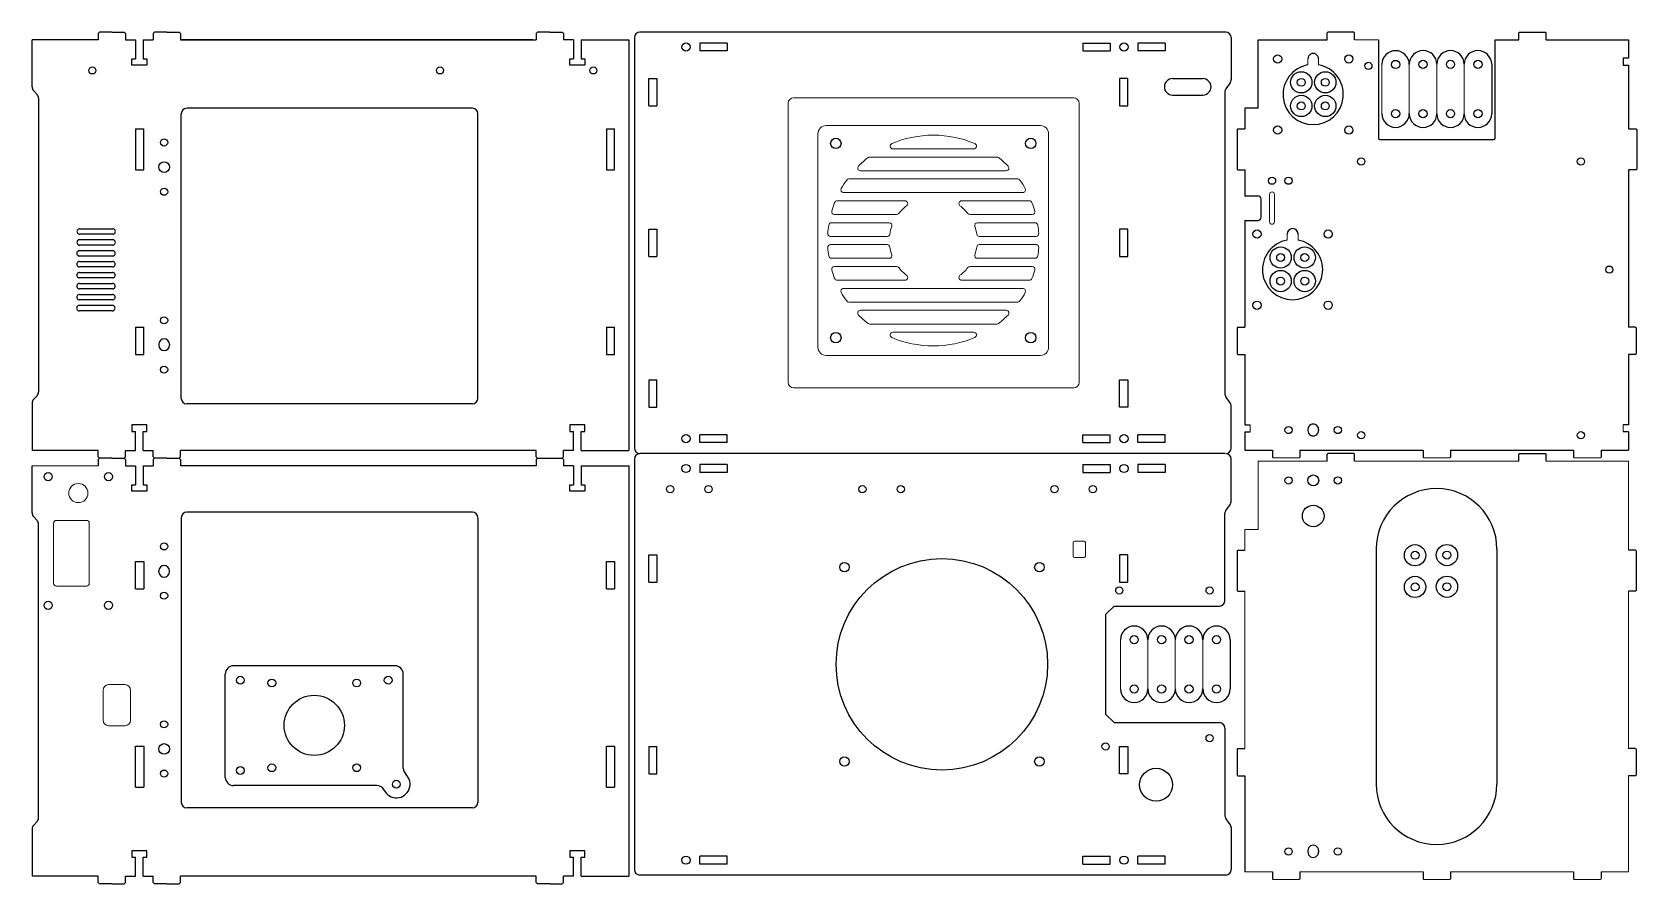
# Model space of a CAD drawing. Extents: x 277 to 864, y -610 to -299.
import ezdxf

# ---------------------------------------------------------------- set-up
doc = ezdxf.new("R2010")
doc.units = 0
doc.header["$MEASUREMENT"] = 0
doc.layers.get('0').update_dxf_attribs({"linetype": 'CONTINUOUS'})
doc.layers.add('DL', color=7, linetype='CONTINUOUS')
doc.layers.add('Layer 1', color=7, linetype='CONTINUOUS')

msp = doc.modelspace()

# ---------------------------------------------------------------- linework, layer by layer
for p, q in [((301.62, -299.05), (302.12, -298.55)), ((306.62, -298.55), (302.12, -298.55)), ((306.62, -298.55), (311.12, -298.55)), ((311.62, -299.05), (311.12, -298.55)), ((321.7, -299.05), (322.2, -298.55)), ((326.7, -298.55), (322.2, -298.55)), ((326.7, -298.55), (331.2, -298.55)), ((331.7, -299.05), (331.2, -298.55)), ((461.62, -299.05), (462.12, -298.55)), ((466.62, -298.55), (462.12, -298.55)), ((466.62, -298.55), (471.12, -298.55)), ((471.62, -299.05), (471.12, -298.55)), ((301.62, -301.35), (277.5, -301.35)), ((301.62, -299.05), (301.62, -301.35)), ((311.62, -299.05), (311.62, -301.35)), ((315.23, -301.35), (315.23, -308.3)), ((318.09, -301.35), (318.09, -308.3)), ((321.7, -299.05), (321.7, -301.35)), ((331.7, -299.05), (331.7, -301.35)), ((331.7, -301.35), (461.62, -301.35)), ((460.39, -301.35), (331.7, -301.35)), ((461.62, -299.05), (461.62, -301.35)), ((471.62, -299.05), (471.62, -301.35)), ((475.23, -301.35), (475.23, -308.3)), ((478.09, -301.35), (495.5, -301.35)), ((478.09, -301.35), (478.09, -308.3)), ((313.95, -308.31), (315.23, -308.3)), ((313.95, -310.65), (313.95, -308.31)), ((319.37, -310.65), (313.95, -310.65)), ((318.09, -308.3), (319.37, -308.3)), ((319.37, -308.3), (319.37, -310.65)), ((473.95, -308.31), (475.23, -308.3)), ((473.95, -310.65), (473.95, -308.31)), ((479.37, -310.65), (473.95, -310.65)), ((478.09, -308.3), (479.37, -308.3)), ((479.37, -308.3), (479.37, -310.65)), ((278.02, -319.9), (279.3, -321.3)), ((332, -432.35), (332, -328.35)), ((278.02, -432.77), (279.3, -431.37)), ((438.33, -434.35), (334, -434.35)), ((319.37, -442.05), (313.95, -442.05)), ((313.95, -442.05), (313.95, -444.4)), ((313.95, -444.4), (315.23, -444.4)), ((315.23, -451.35), (315.23, -444.4)), ((318.09, -451.35), (318.09, -444.4)), ((318.09, -444.4), (319.37, -444.4)), ((319.37, -444.4), (319.37, -442.05)), ((479.37, -442.05), (473.95, -442.05)), ((473.95, -442.05), (473.95, -444.4)), ((473.95, -444.4), (475.23, -444.4)), ((475.23, -451.35), (475.23, -444.4)), ((478.09, -451.35), (478.09, -444.4)), ((478.09, -444.4), (479.37, -444.4)), ((479.37, -444.4), (479.37, -442.05)), ((301.62, -453.65), (301.62, -451.35)), ((311.62, -453.65), (311.62, -451.35)), ((321.7, -453.65), (321.7, -451.35)), ((331.7, -453.65), (331.7, -451.35)), ((461.62, -451.35), (331.7, -451.35)), ((461.62, -453.65), (461.62, -451.35)), ((471.62, -453.65), (471.62, -451.35)), ((301.62, -453.65), (302.12, -454.15)), ((301.62, -454.65), (302.12, -454.15)), ((301.62, -454.65), (301.62, -456.95)), ((306.62, -454.15), (302.12, -454.15)), ((306.62, -454.15), (311.12, -454.15)), ((311.62, -453.65), (311.12, -454.15)), ((311.62, -454.65), (311.12, -454.15)), ((311.62, -454.65), (311.62, -456.95)), ((315.23, -456.95), (315.23, -463.9)), ((318.09, -456.95), (318.09, -463.9)), ((321.7, -453.65), (322.2, -454.15)), ((321.7, -454.65), (322.2, -454.15)), ((321.7, -454.65), (321.7, -456.95)), ((326.7, -454.15), (322.2, -454.15)), ((326.7, -454.15), (331.2, -454.15)), ((331.7, -453.65), (331.2, -454.15)), ((331.7, -454.65), (331.2, -454.15)), ((331.7, -454.65), (331.7, -456.95)), ((461.62, -456.95), (331.7, -456.95)), ((461.62, -453.65), (462.12, -454.15)), ((461.62, -454.65), (462.12, -454.15)), ((461.62, -454.65), (461.62, -456.95)), ((471.62, -453.65), (471.12, -454.15)), ((471.62, -454.65), (471.12, -454.15)), ((471.62, -454.65), (471.62, -456.95)), ((475.23, -456.95), (475.23, -463.9)), ((478.09, -456.95), (478.09, -463.9)), ((313.95, -463.91), (315.23, -463.9)), ((313.95, -466.25), (313.95, -463.91)), ((319.37, -466.25), (313.95, -466.25)), ((318.09, -463.9), (319.37, -463.9)), ((319.37, -463.9), (319.37, -466.25)), ((473.95, -463.91), (475.23, -463.9)), ((473.95, -466.25), (473.95, -463.91)), ((479.37, -466.25), (473.95, -466.25)), ((478.09, -463.9), (479.37, -463.9)), ((479.37, -463.9), (479.37, -466.25)), ((438.33, -473.95), (334, -473.95)), ((278.02, -475.54), (279.3, -476.94)), ((332, -475.95), (332, -579.95)), ((278.02, -588.4), (279.3, -587)), ((319.37, -597.65), (313.95, -597.65)), ((313.95, -597.65), (313.95, -600)), ((319.37, -600), (319.37, -597.65)), ((479.37, -597.65), (473.95, -597.65)), ((473.95, -597.65), (473.95, -600)), ((479.37, -600), (479.37, -597.65)), ((313.95, -600), (315.23, -600)), ((315.23, -606.95), (315.23, -600)), ((318.09, -606.95), (318.09, -600)), ((318.09, -600), (319.37, -600)), ((473.95, -600), (475.23, -600)), ((475.23, -606.95), (475.23, -600)), ((478.09, -606.95), (478.09, -600)), ((478.09, -600), (479.37, -600)), ((301.62, -606.95), (277.5, -606.95)), ((301.62, -609.25), (301.62, -606.95)), ((301.62, -609.25), (302.12, -609.75)), ((311.62, -609.25), (311.12, -609.75)), ((311.62, -609.25), (311.62, -606.95)), ((321.7, -609.25), (321.7, -606.95)), ((321.7, -609.25), (322.2, -609.75)), ((331.7, -609.25), (331.2, -609.75)), ((461.62, -606.95), (331.7, -606.95)), ((331.7, -609.25), (331.7, -606.95)), ((461.62, -609.25), (461.62, -606.95)), ((461.62, -609.25), (462.12, -609.75)), ((471.62, -609.25), (471.12, -609.75)), ((471.62, -609.25), (471.62, -606.95)), ((478.09, -606.95), (495.5, -606.95)), ((306.62, -609.75), (302.12, -609.75)), ((306.62, -609.75), (311.12, -609.75)), ((326.7, -609.75), (322.2, -609.75)), ((326.7, -609.75), (331.2, -609.75)), ((466.62, -609.75), (462.12, -609.75)), ((466.62, -609.75), (471.12, -609.75)), ((466.62, -609.75), (471.12, -609.75))]:
    msp.add_line(p, q)
for centre, radius in [((325.73, -338.85), 1.3), ((325.73, -347.85), 1.95), ((325.73, -356.85), 1.3), ((325.73, -403.85), 1.3), ((325.73, -421.85), 1.3), ((325.73, -486.45), 1.3), ((325.73, -504.45), 1.3), ((325.73, -551.45), 1.3), ((325.73, -560.45), 1.95), ((325.73, -569.45), 1.3)]:
    msp.add_circle(centre, radius)
for centre, radius, start, end in [((325.73, -412.55), 1.95, 0, 180), ((325.73, -412.95), 1.95, 180, 0), ((334, -432.35), 2, 180, 270), ((334, -475.95), 2, 90, 180), ((325.73, -495.35), 1.95, 0, 180), ((325.73, -495.75), 1.95, 180, 0)]:
    msp.add_arc(centre, radius, start, end)
at = {"layer": 'DL'}
for p, q in [((713.5, -298.52), (499.5, -298.52)), ((750.59, -301.32), (750.59, -298.77)), ((760.59, -301.32), (760.59, -298.77)), ((820.59, -301.32), (820.59, -298.77)), ((830.59, -301.32), (830.59, -298.77)), ((277.5, -318.55), (277.5, -301.35)), ((497.5, -300.52), (497.5, -300.52)), ((531.38, -302.52), (521.35, -302.52)), ((661.29, -302.52), (671.32, -302.52)), ((691.38, -302.52), (681.35, -302.52)), ((725.39, -326.32), (725.39, -301.32)), ((725.39, -301.32), (750.59, -301.32)), ((531.38, -305.42), (521.35, -305.42)), ((661.29, -305.42), (671.32, -305.42)), ((691.38, -305.42), (681.35, -305.42)), ((810.65, -310.3), (810.65, -328.34)), ((713.19, -320.41), (713.19, -430.63)), ((715.13, -317.04), (713.56, -319.25)), ((279.82, -322.65), (279.82, -430.02)), ((438.33, -326.35), (334, -326.35)), ((725.39, -326.32), (720.49, -326.32)), ((720.49, -326.32), (720.49, -333.82)), ((440.33, -432.35), (440.33, -328.35)), ((717.69, -334.07), (717.94, -333.82)), ((717.69, -334.07), (717.69, -348.57)), ((717.94, -333.82), (720.49, -333.82)), ((717.69, -348.57), (717.94, -348.82)), ((717.94, -348.82), (720.49, -348.82)), ((720.49, -348.82), (720.49, -358.32)), ((860.69, -348.82), (860.69, -406.32)), ((720.38, -358.32), (725.2, -358.32)), ((726.4, -366.12), (726.4, -359.52)), ((720.38, -367.32), (725.2, -367.32)), ((720.49, -367.32), (720.49, -406.32)), ((717.69, -406.57), (717.94, -406.32)), ((717.69, -406.57), (717.69, -416.07)), ((717.94, -406.32), (720.49, -406.32)), ((863.24, -406.32), (860.69, -406.32)), ((863.49, -406.57), (863.24, -406.32)), ((863.49, -406.57), (863.49, -416.07)), ((717.69, -416.07), (717.94, -416.32)), ((863.49, -416.07), (863.24, -416.32)), ((717.94, -416.32), (720.49, -416.32)), ((720.49, -416.32), (720.49, -442.02)), ((863.24, -416.32), (860.69, -416.32)), ((860.69, -416.32), (860.69, -442.02)), ((715.13, -434), (713.56, -431.79)), ((277.5, -434.12), (277.5, -451.35)), ((720.49, -442.02), (722.45, -442.02)), ((720.49, -444.57), (722.45, -444.57)), ((720.49, -444.57), (720.49, -451.32)), ((860.69, -442.02), (858.74, -442.02)), ((860.69, -444.57), (858.74, -444.57)), ((860.69, -444.57), (860.69, -451.32)), ((301.62, -451.35), (277.5, -451.35)), ((478.09, -451.35), (495.5, -451.35)), ((531.38, -445.62), (521.35, -445.62)), ((531.38, -448.52), (521.35, -448.52)), ((661.29, -445.62), (671.32, -445.62)), ((661.29, -448.52), (671.32, -448.52)), ((691.38, -445.62), (681.35, -445.62)), ((691.38, -448.52), (681.35, -448.52)), ((720.49, -451.32), (730.59, -451.32)), ((730.59, -451.32), (730.59, -453.87)), ((740.59, -451.32), (785.59, -451.32)), ((740.59, -451.32), (740.59, -453.87)), ((785.59, -451.32), (785.59, -453.87)), ((795.59, -451.32), (840.59, -451.32)), ((795.59, -451.32), (795.59, -453.87)), ((840.59, -451.32), (840.59, -453.87)), ((850.59, -451.32), (860.69, -451.32)), ((850.59, -451.32), (850.59, -453.87)), ((277.5, -474.19), (277.5, -456.95)), ((478.09, -456.95), (495.5, -456.95)), ((713.15, -452.52), (499.5, -452.52)), ((531.38, -456.52), (521.35, -456.52)), ((661.29, -456.52), (671.32, -456.52)), ((691.38, -456.52), (681.35, -456.52)), ((750.59, -455.32), (750.59, -452.77)), ((760.59, -455.32), (760.59, -452.77)), ((820.59, -455.32), (820.59, -452.77)), ((830.59, -455.32), (830.59, -452.77)), ((531.38, -459.42), (521.35, -459.42)), ((661.29, -459.42), (671.32, -459.42)), ((691.38, -459.42), (681.35, -459.42)), ((715.13, -471.04), (713.56, -473.24)), ((279.82, -585.65), (279.82, -478.29)), ((440.33, -475.95), (440.33, -579.95)), ((717.69, -488.07), (717.94, -487.82)), ((717.69, -488.07), (717.69, -502.57)), ((717.94, -487.82), (720.49, -487.82)), ((863.24, -487.82), (860.69, -487.82)), ((863.49, -488.07), (863.24, -487.82)), ((863.49, -488.07), (863.49, -502.57)), ((717.69, -502.57), (717.94, -502.82)), ((717.94, -502.82), (720.49, -502.82)), ((863.24, -502.82), (860.69, -502.82)), ((863.49, -502.57), (863.24, -502.82)), ((669.77, -511.22), (672.77, -508.22)), ((672.77, -508.22), (711.2, -508.22)), ((669.77, -547.82), (669.77, -511.22)), ((348.07, -570.82), (348.07, -533.07)), ((410.07, -530.07), (351.07, -530.07)), ((413.07, -567.51), (413.07, -533.07)), ((669.77, -547.82), (672.77, -550.82)), ((672.77, -550.82), (711.2, -550.82)), ((717.69, -560.57), (717.94, -560.32)), ((717.69, -560.57), (717.69, -570.07)), ((717.94, -560.32), (720.49, -560.32)), ((863.24, -560.32), (860.69, -560.32)), ((863.49, -560.57), (863.24, -560.32)), ((863.49, -560.57), (863.49, -570.07)), ((403.37, -573.82), (351.07, -573.82)), ((717.69, -570.07), (717.94, -570.32)), ((717.94, -570.32), (720.49, -570.32)), ((720.49, -570.32), (720.49, -605.32)), ((863.24, -570.32), (860.69, -570.32)), ((863.49, -570.07), (863.24, -570.32)), ((438.33, -581.95), (334, -581.95)), ((715.13, -588), (713.56, -585.8)), ((277.5, -589.75), (277.5, -606.95)), ((531.38, -599.62), (521.35, -599.62)), ((531.38, -602.52), (521.35, -602.52)), ((661.29, -599.62), (671.32, -599.62)), ((661.29, -602.52), (671.32, -602.52)), ((691.38, -599.62), (681.35, -599.62)), ((691.38, -602.52), (681.35, -602.52)), ((713.5, -606.52), (499.5, -606.52)), ((730.59, -605.32), (730.59, -607.87)), ((740.59, -605.32), (740.59, -607.87)), ((785.59, -605.32), (785.59, -607.87)), ((795.59, -605.32), (795.59, -607.87)), ((840.59, -605.32), (840.59, -607.87)), ((850.59, -605.32), (850.59, -607.87))]:
    msp.add_line(p, q, dxfattribs=at)
at = {"layer": 'DL', "linetype": 'ByBlock'}
for p, q in [((311.62, -301.35), (315.23, -301.35)), ((318.09, -301.35), (321.7, -301.35)), ((475.23, -301.35), (471.62, -301.35)), ((495.5, -301.35), (495.5, -451.35)), ((497.5, -300.52), (497.5, -450.52)), ((521.35, -302.52), (521.35, -305.42)), ((531.38, -302.52), (531.38, -305.42)), ((661.29, -302.52), (661.29, -305.42)), ((671.32, -302.52), (671.32, -305.42)), ((681.35, -302.52), (681.35, -305.42)), ((691.38, -302.52), (691.38, -305.42)), ((715.5, -300.52), (715.5, -315.88)), ((769.28, -301.32), (769.28, -337.32)), ((811.91, -337.32), (811.91, -301.32)), ((830.59, -301.32), (860.69, -301.32)), ((860.69, -301.32), (860.69, -308.07)), ((502.73, -320.52), (502.73, -315.52)), ((502.73, -315.52), (505.73, -315.52)), ((505.73, -315.52), (505.73, -325.52)), ((677.73, -315.52), (674.73, -315.52)), ((674.73, -315.52), (674.73, -325.52)), ((677.73, -320.52), (677.73, -315.52)), ((694.08, -315.52), (705.13, -315.52)), ((502.73, -325.52), (502.73, -320.52)), ((677.73, -325.52), (677.73, -320.52)), ((694.08, -321.52), (705.13, -321.52)), ((502.73, -325.52), (505.73, -325.52)), ((674.73, -325.52), (677.73, -325.52)), ((315.26, -333.85), (315.26, -348.85)), ((315.26, -333.85), (318.26, -333.85)), ((318.26, -348.85), (318.26, -333.85)), ((487.26, -333.85), (487.26, -348.85)), ((487.26, -333.85), (490.26, -333.85)), ((490.26, -348.85), (490.26, -333.85)), ((769.78, -337.82), (811.41, -337.82)), ((315.26, -348.85), (318.26, -348.85)), ((487.26, -348.85), (490.26, -348.85)), ((294.87, -374.35), (306.91, -374.35)), ((294.89, -370.35), (306.93, -370.35)), ((306.93, -372.35), (294.89, -372.35)), ((502.73, -375.52), (502.73, -370.52)), ((502.73, -370.52), (505.73, -370.52)), ((505.73, -370.52), (505.73, -380.52)), ((677.73, -370.52), (674.73, -370.52)), ((674.73, -370.52), (674.73, -380.52)), ((677.73, -375.52), (677.73, -370.52)), ((294.85, -378.35), (306.89, -378.35)), ((306.89, -380.35), (294.85, -380.35)), ((306.91, -376.35), (294.87, -376.35)), ((502.73, -380.52), (502.73, -375.52)), ((502.73, -380.52), (505.73, -380.52)), ((674.73, -380.52), (677.73, -380.52)), ((677.73, -380.52), (677.73, -375.52)), ((294.82, -386.35), (306.85, -386.35)), ((294.84, -382.35), (306.87, -382.35)), ((306.87, -384.35), (294.84, -384.35)), ((294.8, -390.35), (306.83, -390.35)), ((306.83, -392.35), (294.8, -392.35)), ((306.85, -388.35), (294.82, -388.35)), ((294.76, -398.35), (306.8, -398.35)), ((294.78, -394.35), (306.82, -394.35)), ((306.82, -396.35), (294.78, -396.35)), ((306.8, -400.35), (294.76, -400.35)), ((315.26, -406.35), (315.26, -416.35)), ((315.26, -406.35), (318.26, -406.35)), ((318.26, -416.35), (318.26, -406.35)), ((487.26, -406.35), (487.26, -416.35)), ((487.26, -406.35), (490.26, -406.35)), ((490.26, -416.35), (490.26, -406.35)), ((323.78, -412.55), (323.78, -412.95)), ((327.68, -412.55), (327.68, -412.95)), ((315.26, -416.35), (318.26, -416.35)), ((487.26, -416.35), (490.26, -416.35)), ((502.73, -425.52), (502.73, -430.52)), ((502.73, -425.52), (505.73, -425.52)), ((505.73, -435.52), (505.73, -425.52)), ((674.73, -435.52), (674.73, -425.52)), ((674.73, -425.52), (677.73, -425.52)), ((677.73, -425.52), (677.73, -430.52)), ((502.73, -430.52), (502.73, -435.52)), ((677.73, -430.52), (677.73, -435.52)), ((502.73, -435.52), (505.73, -435.52)), ((677.73, -435.52), (674.73, -435.52)), ((715.5, -450.52), (715.5, -435.16)), ((743.51, -443.67), (743.51, -444.12)), ((747.41, -443.67), (747.41, -444.12)), ((311.62, -451.35), (315.23, -451.35)), ((318.09, -451.35), (321.7, -451.35)), ((475.23, -451.35), (471.62, -451.35)), ((521.35, -448.52), (521.35, -445.62)), ((531.38, -448.52), (531.38, -445.62)), ((661.29, -448.52), (661.29, -445.62)), ((671.32, -448.52), (671.32, -445.62)), ((681.35, -448.52), (681.35, -445.62)), ((691.38, -448.52), (691.38, -445.62)), ((311.62, -456.95), (315.23, -456.95)), ((318.09, -456.95), (321.7, -456.95)), ((462.12, -454.15), (471.12, -454.15)), ((475.23, -456.95), (471.62, -456.95)), ((495.5, -456.95), (495.5, -606.95)), ((497.5, -454.52), (497.5, -604.52)), ((521.35, -456.52), (521.35, -459.42)), ((531.38, -456.52), (531.38, -459.42)), ((661.29, -456.52), (661.29, -459.42)), ((671.32, -456.52), (671.32, -459.42)), ((681.35, -456.52), (681.35, -459.42)), ((691.38, -456.52), (691.38, -459.42)), ((715.5, -469.88), (715.5, -454.52)), ((713.2, -506.22), (713.2, -474.4)), ((315.26, -501.95), (315.26, -491.95)), ((315.26, -491.95), (318.26, -491.95)), ((318.26, -491.95), (318.26, -501.95)), ((487.26, -501.95), (487.26, -491.95)), ((487.26, -491.95), (490.26, -491.95)), ((490.26, -491.95), (490.26, -501.95)), ((502.73, -494.52), (502.73, -489.52)), ((502.73, -489.52), (505.73, -489.52)), ((505.73, -489.52), (505.73, -499.52)), ((677.73, -489.52), (674.73, -489.52)), ((674.73, -489.52), (674.73, -499.52)), ((677.73, -494.52), (677.73, -489.52)), ((768.45, -487.39), (768.45, -573.25)), ((812.58, -487.39), (812.58, -573.25)), ((323.78, -495.75), (323.78, -495.35)), ((327.68, -495.75), (327.68, -495.35)), ((502.73, -499.52), (502.73, -494.52)), ((677.73, -499.52), (677.73, -494.52)), ((315.26, -501.95), (318.26, -501.95)), ((487.26, -501.95), (490.26, -501.95)), ((502.73, -499.52), (505.73, -499.52)), ((674.73, -499.52), (677.73, -499.52)), ((715.15, -520.52), (715.15, -538.52)), ((713.2, -552.82), (713.2, -584.64)), ((315.26, -574.45), (315.26, -559.45)), ((315.26, -559.45), (318.26, -559.45)), ((318.26, -559.45), (318.26, -574.45)), ((487.26, -574.45), (487.26, -559.45)), ((487.26, -559.45), (490.26, -559.45)), ((490.26, -559.45), (490.26, -574.45)), ((502.73, -559.52), (502.73, -564.52)), ((502.73, -559.52), (505.73, -559.52)), ((505.73, -569.52), (505.73, -559.52)), ((674.73, -559.52), (677.73, -559.52)), ((674.73, -569.52), (674.73, -559.52)), ((677.73, -559.52), (677.73, -564.52)), ((502.73, -564.52), (502.73, -569.52)), ((677.73, -564.52), (677.73, -569.52)), ((315.26, -574.45), (318.26, -574.45)), ((487.26, -574.45), (490.26, -574.45)), ((502.73, -569.52), (505.73, -569.52)), ((677.73, -569.52), (674.73, -569.52)), ((715.5, -589.16), (715.5, -604.52)), ((743.51, -597.57), (743.51, -598.12)), ((747.41, -597.57), (747.41, -598.12)), ((521.35, -602.52), (521.35, -599.62)), ((531.38, -602.52), (531.38, -599.62)), ((661.29, -602.52), (661.29, -599.62)), ((671.32, -602.52), (671.32, -599.62)), ((681.35, -602.52), (681.35, -599.62)), ((691.38, -602.52), (691.38, -599.62)), ((311.62, -606.95), (315.23, -606.95)), ((318.09, -606.95), (321.7, -606.95)), ((475.23, -606.95), (471.62, -606.95))]:
    msp.add_line(p, q, dxfattribs=at)
for centre, radius in [((516.33, -303.97), 1.5), ((676.33, -303.97), 1.5), ((765.62, -310.87), 1.3), ((516.33, -447.07), 1.5), ((676.33, -447.07), 1.5), ((516.33, -457.97), 1.5), ((676.33, -457.97), 1.5), ((283.36, -460.95), 1.5), ((305.42, -460.95), 1.5), ((745.46, -475.32), 3.95), ((283.36, -507.95), 1.5), ((305.42, -507.95), 1.5), ((680.05, -520.52), 1.5), ((690.08, -520.52), 1.5), ((700.11, -520.52), 1.5), ((710.14, -520.52), 1.5), ((680.05, -538.52), 1.5), ((690.08, -538.52), 1.5), ((700.11, -538.52), 1.5), ((710.14, -538.52), 1.5), ((516.33, -601.07), 1.5), ((676.33, -601.07), 1.5)]:
    msp.add_circle(centre, radius, dxfattribs=at)
at = {"layer": 'DL'}
for centre, radius in [((732.46, -308.32), 1.5), ((758.46, -308.32), 1.5), ((775.55, -310.34), 1.5), ((785.58, -310.32), 1.5), ((795.61, -310.32), 1.5), ((805.64, -310.32), 1.5), ((299.5, -312.52), 1.3), ((426.5, -312.52), 1.3), ((482.5, -312.52), 1.3), ((741.09, -316.88), 3.89), ((741.09, -316.88), 1.45), ((749.88, -316.88), 3.89), ((749.88, -316.88), 1.45), ((741.09, -325.5), 3.89), ((749.88, -325.5), 3.89), ((741.09, -325.5), 1.45), ((749.88, -325.5), 1.45), ((775.55, -328.32), 1.5), ((785.58, -328.32), 1.5), ((795.61, -328.32), 1.5), ((805.64, -328.32), 1.5), ((732.46, -334.32), 1.5), ((758.46, -334.32), 1.5), ((571.08, -339.18), 1.91), ((642.29, -339.18), 1.91), ((763.01, -345.82), 1.32), ((843.25, -345.82), 1.32), ((730.41, -352.82), 1.32), ((736.43, -352.82), 1.32), ((724.93, -372.32), 1.5), ((750.93, -372.32), 1.5), ((733.57, -380.88), 3.89), ((733.57, -380.88), 1.45), ((742.36, -380.88), 3.89), ((742.36, -380.88), 1.45), ((733.57, -389.5), 3.89), ((742.36, -389.5), 3.89), ((853.63, -385.32), 1.32), ((733.57, -389.5), 1.45), ((742.36, -389.5), 1.45), ((724.93, -398.32), 1.5), ((750.93, -398.32), 1.5), ((571.08, -410.18), 1.91), ((642.29, -410.18), 1.91), ((736.46, -443.92), 1.32), ((754.46, -443.92), 1.32), ((763.01, -445.82), 1.32), ((843.25, -445.82), 1.32), ((736.46, -462.32), 1.32), ((745.46, -462.32), 2), ((754.46, -462.32), 1.32), ((510.58, -465.52), 1.32), ((524.58, -465.52), 1.32), ((580.79, -465.56), 1.32), ((594.79, -465.52), 1.32), ((650.96, -465.52), 1.32), ((664.96, -465.52), 1.32), ((782.66, -489.66), 3.89), ((794.32, -489.62), 3.89), ((609.83, -529.52), 38.62), ((574.23, -494.02), 1.73), ((645.44, -494.02), 1.73), ((782.66, -489.66), 1.45), ((794.32, -489.62), 1.45), ((782.66, -501.23), 3.89), ((794.32, -501.19), 3.89), ((674.63, -502.52), 1.32), ((707.63, -502.52), 1.32), ((782.66, -501.23), 1.45), ((794.32, -501.19), 1.45), ((353.57, -535.32), 1.42), ((365.07, -536.32), 1.42), ((396.07, -536.32), 1.42), ((407.57, -535.32), 1.42), ((380.57, -551.82), 11), ((707.63, -556.52), 1.32), ((669.63, -559.52), 1.32), ((353.57, -568.32), 1.42), ((365.07, -567.32), 1.42), ((396.07, -567.32), 1.42), ((574.23, -565.02), 1.73), ((645.44, -565.02), 1.73), ((688.07, -573.52), 6.02), ((410.57, -573.32), 1.42), ((736.46, -597.92), 1.32), ((754.46, -597.92), 1.32)]:
    msp.add_circle(centre, radius, dxfattribs=at)
for centre, radius, start, end in [((499.5, -300.52), 2, 90, 180), ((713.5, -300.52), 2, 0, 90), ((775.55, -310.34), 5.02, 0.24478, 179.75522), ((785.58, -310.32), 5.02, 0.24478, 179.75522), ((795.61, -310.32), 5.02, 0.24478, 179.75522), ((805.64, -310.32), 5.02, 0.24478, 179.75522), ((713.5, -315.88), 2, 324.65536, 0), ((279.5, -318.55), 2, 180, 222.43896), ((277.82, -322.65), 2, 0, 42.43896), ((715.19, -320.41), 2, 144.65536, 180), ((334, -328.35), 2, 90, 180), ((438.33, -328.35), 2, 0, 90), ((775.55, -328.3), 5.02, 180.24478, 359.75522), ((785.58, -328.32), 5.02, 180.24478, 359.75522), ((795.61, -328.32), 5.02, 180.24478, 359.75522), ((805.64, -328.32), 5.02, 180.24478, 359.75522), ((725.2, -359.52), 1.2, 0, 90), ((725.2, -366.12), 1.2, 270, 0), ((737.93, -385.32), 11, 100.50548, 79.49442), ((737.93, -372.32), 2, 0, 180), ((279.5, -434.12), 2, 137.56104, 180), ((277.82, -430.02), 2, 317.56104, 0), ((438.33, -432.35), 2, 270, 360), ((715.19, -430.63), 2, 180, 215.34464), ((713.5, -435.16), 2, 0, 35.34464), ((499.5, -450.52), 2, 180, 270), ((713.5, -450.52), 2, 270, 0), ((499.5, -454.52), 2, 90, 180), ((713.5, -454.52), 2, 0, 90), ((790.51, -487.39), 22.07, 0, 180), ((279.5, -474.19), 2, 180, 222.43896), ((438.33, -475.95), 2, 0, 90), ((713.5, -469.88), 2, 324.65536, 0), ((277.82, -478.29), 2, 0, 42.43896), ((351.07, -533.07), 3, 90, 180), ((410.07, -533.07), 3, 0, 90), ((416.07, -567.51), 3, 180, 226.56786), ((351.07, -570.82), 3, 180, 270), ((403.37, -576.82), 3, 25.94507, 90), ((410.57, -573.32), 5, 205.94507, 46.56786), ((790.51, -573.25), 22.07, 180, 0), ((334, -579.95), 2, 180, 270), ((438.33, -579.95), 2, 270, 0), ((277.82, -585.65), 2, 317.56104, 0), ((279.5, -589.75), 2, 137.56104, 180), ((713.5, -589.16), 2, 0, 35.34464), ((499.5, -604.52), 2, 180, 270), ((713.5, -604.52), 2, 270, 0)]:
    msp.add_arc(centre, radius, start, end, dxfattribs=at)
at = {"layer": 'DL', "linetype": 'ByBlock'}
for centre, radius, start, end in [((745.46, -321.32), 11, 100.21094, 79.78906), ((745.46, -308.27), 1.95, 359.98117, 180.01883), ((694.08, -318.52), 3, 90.00191, 269.99809), ((705.13, -318.52), 3, 270.00191, 89.99809), ((769.78, -337.32), 0.5, 180, 270), ((811.41, -337.32), 0.5, 270, 0), ((294.87, -375.35), 1, 89.82837, 270.17163), ((294.89, -371.35), 1, 89.82837, 270.17163), ((306.91, -375.35), 1, 269.82837, 90.17163), ((306.93, -371.35), 1, 269.82837, 90.17163), ((294.85, -379.35), 1, 89.82837, 270.17163), ((306.89, -379.35), 1, 269.82837, 90.17163), ((294.81, -387.35), 1, 89.82837, 270.17163), ((294.83, -383.35), 1, 89.82837, 270.17163), ((306.86, -387.35), 1, 269.82837, 90.17163), ((306.87, -383.35), 1, 269.82837, 90.17163), ((294.79, -391.35), 1, 89.82837, 270.17163), ((306.84, -391.35), 1, 269.82837, 90.17163), ((294.76, -399.35), 1, 89.82837, 270.17163), ((294.78, -395.35), 1, 89.82837, 270.17163), ((306.8, -399.35), 1, 269.82837, 90.17163), ((306.82, -395.35), 1, 269.82837, 90.17163), ((745.46, -443.67), 1.95, 359.98117, 180.01883), ((745.46, -444.12), 1.95, 179.98117, 0.01883), ((715.2, -474.4), 2, 144.65536, 180), ((711.2, -506.22), 2, 270, 0), ((680.05, -520.55), 5.02, 0.32856, 179.67144), ((690.08, -520.55), 5.02, 0.32856, 179.67144), ((700.11, -520.55), 5.02, 0.32856, 179.67144), ((710.14, -520.55), 5.02, 0.32856, 179.67144), ((680.05, -538.49), 5.02, 180.32856, 359.67144), ((690.08, -538.49), 5.02, 180.32856, 359.67144), ((700.11, -538.49), 5.02, 180.32856, 359.67144), ((710.14, -538.49), 5.02, 180.32856, 359.67144), ((711.2, -552.82), 2, 0, 90), ((715.2, -584.64), 2, 180, 215.34464), ((745.46, -597.57), 1.95, 359.98117, 180.01883), ((745.46, -598.12), 1.95, 179.98117, 0.01883)]:
    msp.add_arc(centre, radius, start, end, dxfattribs=at)
at = {"layer": 'Layer 1', "lineweight": -2}
for points in [[(750.59, -298.77), (750.59, -298.77), (750.84, -298.52), (750.84, -298.52)], [(760.34, -298.52), (760.34, -298.52), (750.84, -298.52), (750.84, -298.52)], [(760.59, -298.77), (760.59, -298.77), (760.34, -298.52), (760.34, -298.52)], [(820.59, -298.77), (820.59, -298.77), (820.84, -298.52), (820.84, -298.52)], [(820.84, -298.52), (820.84, -298.52), (830.34, -298.52), (830.34, -298.52)], [(830.59, -298.77), (830.59, -298.77), (830.34, -298.52), (830.34, -298.52)], [(811.91, -301.32), (811.91, -301.32), (820.59, -301.32), (820.59, -301.32)], [(860.69, -310.62), (860.69, -310.62), (860.69, -333.82), (860.69, -333.82)], [(863.7, -334.07), (863.7, -334.07), (863.7, -348.57), (863.7, -348.57)], [(863.45, -348.82), (863.45, -348.82), (860.69, -348.82), (860.69, -348.82)], [(863.7, -348.57), (863.7, -348.57), (863.45, -348.82), (863.45, -348.82)], [(750.59, -452.77), (750.59, -452.77), (750.84, -452.52), (750.84, -452.52)], [(760.34, -452.52), (760.34, -452.52), (750.84, -452.52), (750.84, -452.52)], [(760.59, -452.77), (760.59, -452.77), (760.34, -452.52), (760.34, -452.52)], [(820.59, -452.77), (820.59, -452.77), (820.84, -452.52), (820.84, -452.52)], [(820.84, -452.52), (820.84, -452.52), (830.34, -452.52), (830.34, -452.52)], [(830.59, -452.77), (830.59, -452.77), (830.34, -452.52), (830.34, -452.52)]]:
    msp.add_open_spline(points, degree=3, dxfattribs=at)
at = {"layer": 'Layer 1', "lineweight": 9}
for points in [[(760.59, -301.32), (763.43, -301.32), (766.35, -301.32), (769.28, -301.32)], [(743.51, -308.27), (743.51, -308.27), (743.51, -310.49), (743.51, -310.49)], [(747.41, -310.49), (747.41, -310.49), (747.41, -308.27), (747.41, -308.27)], [(770.53, -328.32), (770.53, -328.32), (770.53, -310.32), (770.53, -310.32)], [(780.56, -329.32), (780.56, -329.32), (780.56, -309.32), (780.56, -309.32)], [(790.59, -329.32), (790.59, -329.32), (790.59, -309.32), (790.59, -309.32)], [(800.62, -329.32), (800.62, -329.32), (800.62, -309.32), (800.62, -309.32)], [(691.08, -318.52), (691.08, -318.52), (691.08, -318.52), (691.08, -318.52)], [(708.13, -318.52), (708.13, -318.52), (708.13, -318.52), (708.13, -318.52)], [(553.67, -426.52), (553.67, -426.52), (553.67, -324.52), (553.67, -324.52)], [(567.57, -332.68), (567.57, -332.68), (645.8, -332.68), (645.8, -332.68)], [(590.94, -340.38), (590.84, -339.91), (591.09, -339.45), (591.53, -339.26)], [(591.53, -339.26), (596.18, -337.28), (601.31, -336.18), (606.69, -336.18)], [(606.69, -336.18), (612.07, -336.18), (617.19, -337.28), (621.84, -339.26)], [(621.84, -339.26), (622.29, -339.45), (622.53, -339.91), (622.43, -340.38)], [(579.37, -347.47), (580.46, -346.38), (581.63, -345.35), (582.85, -344.39)], [(622.43, -340.38), (622.34, -340.85), (621.93, -341.18), (621.45, -341.18)], [(630.53, -344.39), (631.75, -345.35), (632.91, -346.38), (634.01, -347.47)], [(579.15, -348.56), (578.99, -348.18), (579.07, -347.76), (579.37, -347.47)], [(634.01, -347.47), (634.3, -347.76), (634.38, -348.18), (634.22, -348.56)], [(573.09, -355.69), (573.69, -354.63), (574.35, -353.6), (575.05, -352.6)], [(638.33, -352.6), (639.03, -353.6), (639.68, -354.63), (640.28, -355.69)], [(640.28, -355.69), (640.46, -356), (640.46, -356.37), (640.28, -356.68)], [(569.61, -363.9), (569.91, -362.85), (570.26, -361.83), (570.65, -360.82)], [(596.93, -361.97), (595.86, -362.79), (594.9, -363.74), (594.06, -364.8)], [(597.27, -360.86), (597.41, -361.27), (597.28, -361.71), (596.93, -361.97)], [(616.44, -361.97), (616.09, -361.71), (615.96, -361.27), (616.1, -360.86)], [(619.31, -364.8), (618.47, -363.74), (617.51, -362.79), (616.44, -361.97)], [(642.72, -360.82), (643.11, -361.83), (643.46, -362.85), (643.77, -363.9)], [(729.51, -357.82), (729.51, -357.82), (729.51, -367.81), (729.51, -367.81)], [(731.31, -357.83), (731.31, -357.83), (731.31, -357.82), (731.31, -357.82)], [(731.31, -367.82), (731.31, -367.82), (731.31, -357.83), (731.31, -357.83)], [(568.16, -372.11), (568.23, -371.08), (568.34, -370.05), (568.48, -369.03)], [(569.77, -364.78), (569.57, -364.52), (569.51, -364.21), (569.61, -363.9)], [(570.57, -365.18), (570.24, -365.18), (569.96, -365.04), (569.77, -364.78)], [(593.28, -365.18), (593.28, -365.18), (570.57, -365.18), (570.57, -365.18)], [(591.36, -368.6), (591.56, -368.87), (591.61, -369.19), (591.5, -369.5)], [(594.06, -364.8), (593.87, -365.05), (593.59, -365.18), (593.28, -365.18)], [(620.1, -365.18), (619.78, -365.18), (619.5, -365.05), (619.31, -364.8)], [(642.8, -365.18), (642.8, -365.18), (620.1, -365.18), (620.1, -365.18)], [(621.88, -369.5), (621.77, -369.19), (621.81, -368.87), (622.01, -368.6)], [(643.61, -364.78), (643.41, -365.04), (643.13, -365.18), (642.8, -365.18)], [(643.77, -363.9), (643.86, -364.21), (643.8, -364.52), (643.61, -364.78)], [(644.89, -369.03), (645.04, -370.05), (645.15, -371.08), (645.22, -372.11)], [(729.51, -367.81), (729.51, -367.81), (729.51, -367.82), (729.51, -367.82)], [(589.82, -373.18), (589.82, -373.18), (569.16, -373.18), (569.16, -373.18)], [(590.81, -372.33), (590.74, -372.82), (590.32, -373.18), (589.82, -373.18)], [(591.5, -369.5), (591.19, -370.41), (590.96, -371.35), (590.81, -372.33)], [(622.56, -372.33), (622.42, -371.35), (622.19, -370.41), (621.88, -369.5)], [(623.55, -373.18), (623.05, -373.18), (622.63, -372.82), (622.56, -372.33)], [(644.21, -373.18), (644.21, -373.18), (623.55, -373.18), (623.55, -373.18)], [(735.93, -372.32), (735.93, -372.32), (735.93, -374.5), (735.93, -374.5)], [(739.94, -374.5), (739.94, -374.5), (739.94, -372.32), (739.94, -372.32)], [(568.16, -377.24), (568.14, -376.96), (568.23, -376.71), (568.43, -376.5)], [(568.49, -380.32), (568.34, -379.31), (568.23, -378.28), (568.16, -377.24)], [(569.48, -381.18), (568.98, -381.18), (568.56, -380.82), (568.49, -380.32)], [(591.36, -380.76), (591.17, -381.03), (590.88, -381.18), (590.55, -381.18)], [(590.81, -377.03), (590.96, -378.01), (591.19, -378.95), (591.5, -379.86)], [(591.5, -379.86), (591.61, -380.17), (591.56, -380.49), (591.36, -380.76)], [(622.01, -380.76), (621.81, -380.49), (621.77, -380.17), (621.88, -379.86)], [(621.88, -379.86), (622.19, -378.95), (622.42, -378.01), (622.56, -377.03)], [(622.82, -381.18), (622.49, -381.18), (622.2, -381.03), (622.01, -380.76)], [(644.89, -380.32), (644.81, -380.82), (644.4, -381.18), (643.9, -381.18)], [(645.22, -377.24), (645.15, -378.28), (645.04, -379.31), (644.89, -380.32)], [(644.95, -376.5), (645.14, -376.71), (645.23, -376.96), (645.22, -377.24)], [(590.55, -381.18), (590.55, -381.18), (569.48, -381.18), (569.48, -381.18)], [(570.65, -388.54), (570.26, -387.53), (569.91, -386.5), (569.61, -385.46)], [(594.06, -384.56), (594.9, -385.62), (595.86, -386.57), (596.93, -387.39)], [(616.44, -387.39), (617.51, -386.57), (618.47, -385.62), (619.31, -384.56)], [(643.9, -381.18), (643.9, -381.18), (622.82, -381.18), (622.82, -381.18)], [(643.77, -385.46), (643.46, -386.51), (643.11, -387.53), (642.72, -388.54)], [(571.59, -389.18), (571.16, -389.18), (570.8, -388.93), (570.65, -388.54)], [(596.32, -389.18), (596.32, -389.18), (571.59, -389.18), (571.59, -389.18)], [(573.09, -393.67), (572.91, -393.36), (572.91, -392.99), (573.09, -392.68)], [(641.79, -389.18), (641.79, -389.18), (617.05, -389.18), (617.05, -389.18)], [(640.28, -392.68), (640.46, -392.99), (640.46, -393.36), (640.28, -393.67)], [(642.72, -388.54), (642.57, -388.93), (642.21, -389.18), (641.79, -389.18)], [(575.05, -396.75), (574.35, -395.76), (573.69, -394.73), (573.09, -393.67)], [(640.28, -393.67), (639.68, -394.73), (639.03, -395.76), (638.33, -396.75)], [(579.37, -401.89), (579.07, -401.59), (578.99, -401.18), (579.15, -400.8)], [(582.85, -404.97), (581.63, -404.01), (580.46, -402.98), (579.37, -401.89)], [(634.01, -401.89), (632.91, -402.98), (631.75, -404.01), (630.53, -404.97)], [(634.22, -400.8), (634.38, -401.18), (634.3, -401.59), (634.01, -401.89)], [(591.53, -410.1), (591.09, -409.91), (590.84, -409.45), (590.94, -408.98)], [(590.94, -408.98), (591.04, -408.51), (591.44, -408.18), (591.92, -408.18)], [(591.92, -408.18), (591.92, -408.18), (621.45, -408.18), (621.45, -408.18)], [(621.45, -408.18), (621.93, -408.18), (622.34, -408.51), (622.43, -408.98)], [(622.43, -408.98), (622.53, -409.45), (622.29, -409.91), (621.84, -410.1)], [(630.53, -404.97), (630.34, -405.11), (630.14, -405.18), (629.91, -405.18)], [(722.45, -444.57), (722.45, -444.57), (722.45, -442.02), (722.45, -442.02)], [(858.74, -444.57), (858.74, -444.57), (858.74, -442.02), (858.74, -442.02)], [(277.5, -456.95), (284.02, -456.95), (295.23, -456.95), (301.62, -456.95)], [(750.59, -455.32), (750.59, -455.32), (725.39, -455.32), (725.39, -455.32)], [(725.39, -455.32), (725.39, -455.32), (725.39, -480.32), (725.39, -480.32)], [(730.84, -454.12), (730.84, -454.12), (730.59, -453.87), (730.59, -453.87)], [(740.34, -454.12), (740.34, -454.12), (730.84, -454.12), (730.84, -454.12)], [(740.34, -454.12), (740.34, -454.12), (740.59, -453.87), (740.59, -453.87)], [(820.59, -455.32), (812.95, -455.32), (768.23, -455.32), (760.59, -455.32)], [(785.84, -454.12), (785.84, -454.12), (785.59, -453.87), (785.59, -453.87)], [(785.84, -454.12), (785.84, -454.12), (795.34, -454.12), (795.34, -454.12)], [(795.34, -454.12), (795.34, -454.12), (795.59, -453.87), (795.59, -453.87)], [(860.69, -455.32), (860.69, -455.32), (830.59, -455.32), (830.59, -455.32)], [(840.84, -454.12), (840.84, -454.12), (840.59, -453.87), (840.59, -453.87)], [(840.84, -454.12), (840.84, -454.12), (850.34, -454.12), (850.34, -454.12)], [(850.34, -454.12), (850.34, -454.12), (850.59, -453.87), (850.59, -453.87)], [(860.69, -487.82), (860.69, -474.1), (860.69, -465.71), (860.69, -455.32)], [(285.36, -477.96), (285.36, -477.4), (285.81, -476.95), (286.37, -476.95)], [(285.36, -499.95), (285.36, -499.95), (285.36, -477.96), (285.36, -477.96)], [(286.37, -476.95), (286.37, -476.95), (297.4, -476.95), (297.4, -476.95)], [(297.4, -476.95), (297.95, -476.95), (298.4, -477.4), (298.4, -477.96)], [(298.4, -477.96), (298.4, -477.96), (298.4, -499.95), (298.4, -499.95)], [(725.39, -480.32), (725.39, -480.32), (720.49, -480.32), (720.49, -480.32)], [(720.49, -480.32), (720.49, -480.32), (720.49, -487.82), (720.49, -487.82)], [(657.73, -485.02), (657.73, -484.74), (657.95, -484.52), (658.23, -484.52)], [(657.73, -490.02), (657.73, -490.02), (657.73, -485.02), (657.73, -485.02)], [(658.23, -484.52), (658.23, -484.52), (661.74, -484.52), (661.74, -484.52)], [(661.74, -484.52), (662.02, -484.52), (662.24, -484.74), (662.24, -485.02)], [(662.24, -485.02), (662.24, -485.02), (662.24, -490.02), (662.24, -490.02)], [(658.23, -490.52), (657.95, -490.52), (657.73, -490.3), (657.73, -490.02)], [(661.74, -490.52), (661.74, -490.52), (658.23, -490.52), (658.23, -490.52)], [(662.24, -490.02), (662.24, -490.3), (662.02, -490.52), (661.74, -490.52)], [(286.37, -500.95), (285.81, -500.95), (285.36, -500.5), (285.36, -499.95)], [(297.4, -500.95), (297.4, -500.95), (286.37, -500.95), (286.37, -500.95)], [(298.4, -499.95), (298.4, -500.5), (297.95, -500.95), (297.4, -500.95)], [(720.49, -502.82), (720.49, -502.82), (720.49, -560.32), (720.49, -560.32)], [(860.69, -502.82), (860.69, -502.82), (860.69, -560.32), (860.69, -560.32)], [(675.03, -538.52), (675.03, -538.52), (675.03, -520.52), (675.03, -520.52)], [(685.06, -539.52), (685.06, -539.52), (685.06, -519.52), (685.06, -519.52)], [(695.09, -539.52), (695.09, -539.52), (695.09, -519.52), (695.09, -519.52)], [(705.12, -539.52), (705.12, -539.52), (705.12, -519.52), (705.12, -519.52)], [(348.07, -570.82), (348.07, -570.82), (348.07, -533.07), (348.07, -533.07)], [(303.42, -538.95), (303.42, -537.85), (304.32, -536.95), (305.42, -536.95)], [(303.42, -549.95), (303.42, -549.95), (303.42, -538.95), (303.42, -538.95)], [(305.42, -536.95), (305.42, -536.95), (311.44, -536.95), (311.44, -536.95)], [(311.44, -536.95), (312.54, -536.95), (313.45, -537.85), (313.45, -538.95)], [(313.45, -538.95), (313.45, -538.95), (313.45, -549.95), (313.45, -549.95)], [(305.42, -551.95), (304.32, -551.95), (303.42, -551.05), (303.42, -549.95)], [(313.45, -549.95), (313.45, -551.05), (312.54, -551.95), (311.44, -551.95)], [(311.44, -551.95), (311.44, -551.95), (305.42, -551.95), (305.42, -551.95)], [(860.69, -605.32), (860.69, -594.42), (860.69, -584.69), (860.69, -570.32)], [(720.49, -605.32), (720.49, -605.32), (730.59, -605.32), (730.59, -605.32)], [(730.84, -608.12), (730.84, -608.12), (730.59, -607.87), (730.59, -607.87)], [(740.34, -608.12), (740.34, -608.12), (730.84, -608.12), (730.84, -608.12)], [(740.34, -608.12), (740.34, -608.12), (740.59, -607.87), (740.59, -607.87)], [(740.59, -605.32), (740.59, -605.32), (785.59, -605.32), (785.59, -605.32)], [(785.84, -608.12), (785.84, -608.12), (785.59, -607.87), (785.59, -607.87)], [(785.84, -608.12), (785.84, -608.12), (795.34, -608.12), (795.34, -608.12)], [(795.34, -608.12), (795.34, -608.12), (795.59, -607.87), (795.59, -607.87)], [(795.59, -605.32), (795.59, -605.32), (840.59, -605.32), (840.59, -605.32)], [(840.84, -608.12), (840.84, -608.12), (840.59, -607.87), (840.59, -607.87)], [(840.84, -608.12), (840.84, -608.12), (850.34, -608.12), (850.34, -608.12)], [(850.34, -608.12), (850.34, -608.12), (850.59, -607.87), (850.59, -607.87)], [(850.59, -605.32), (850.59, -605.32), (860.69, -605.32), (860.69, -605.32)]]:
    msp.add_open_spline(points, degree=3, dxfattribs=at)
at = {"layer": 'Layer 1', "color": 0, "linetype": 'ByBlock'}
for points in [[(860.69, -308.07), (860.69, -308.07), (858.74, -308.07), (858.74, -308.07)], [(858.74, -308.07), (858.74, -308.07), (858.74, -310.62), (858.74, -310.62)], [(858.74, -310.62), (858.74, -310.62), (860.69, -310.62), (860.69, -310.62)]]:
    msp.add_open_spline(points, degree=3, dxfattribs=at)
at = {"layer": 'Layer 1', "lineweight": 9}
for points, knots in [([(553.67, -324.52), (553.67, -323.42), (554.57, -322.52), (555.67, -322.52), (555.67, -322.52), (555.67, -322.52), (657.98, -322.52), (657.98, -322.52), (657.98, -322.52), (659.08, -322.52), (659.99, -323.42), (659.99, -324.52), (659.99, -324.52), (659.99, -324.52), (659.99, -426.52), (659.99, -426.52), (659.99, -426.52), (659.99, -427.62), (659.08, -428.52), (657.98, -428.52), (657.98, -428.52), (657.98, -428.52), (555.67, -428.52), (555.67, -428.52), (555.67, -428.52), (554.57, -428.52), (553.67, -427.62), (553.67, -426.52)], [0.125, 0.125, 0.125, 0.125, 0.25, 0.25, 0.25, 0.25, 0.375, 0.375, 0.375, 0.375, 0.5, 0.5, 0.5, 0.5, 0.625, 0.625, 0.625, 0.625, 0.75, 0.75, 0.75, 0.75, 0.875, 0.875, 0.875, 0.875, 1, 1, 1, 1]), ([(645.8, -332.68), (647.46, -332.68), (648.81, -334.03), (648.81, -335.68), (648.81, -335.68), (648.81, -335.68), (648.81, -413.68), (648.81, -413.68), (648.81, -413.68), (648.81, -415.33), (647.46, -416.68), (645.8, -416.68), (645.8, -416.68), (645.8, -416.68), (567.57, -416.68), (567.57, -416.68), (567.57, -416.68), (565.91, -416.68), (564.56, -415.33), (564.56, -413.68), (564.56, -413.68), (564.56, -413.68), (564.56, -335.68), (564.56, -335.68), (564.56, -335.68), (564.56, -334.03), (565.91, -332.68), (567.57, -332.68)], [0.125, 0.125, 0.125, 0.125, 0.25, 0.25, 0.25, 0.25, 0.375, 0.375, 0.375, 0.375, 0.5, 0.5, 0.5, 0.5, 0.625, 0.625, 0.625, 0.625, 0.75, 0.75, 0.75, 0.75, 0.875, 0.875, 0.875, 0.875, 1, 1, 1, 1]), ([(582.85, -344.39), (583.03, -344.25), (583.23, -344.18), (583.47, -344.18), (583.47, -344.18), (583.47, -344.18), (629.91, -344.18), (629.91, -344.18), (629.91, -344.18), (630.14, -344.18), (630.34, -344.25), (630.53, -344.39)], [0.7, 0.7, 0.7, 0.7, 0.8, 0.8, 0.8, 0.8, 0.9, 0.9, 0.9, 0.9, 1, 1, 1, 1]), ([(621.45, -341.18), (621.45, -341.18), (591.92, -341.18), (591.92, -341.18), (591.92, -341.18), (591.44, -341.18), (591.04, -340.85), (590.94, -340.38)], [0.4285714, 0.4285714, 0.4285714, 0.4285714, 0.5714286, 0.5714286, 0.5714286, 0.5714286, 0.7142857, 0.7142857, 0.7142857, 0.7142857]), ([(634.22, -348.56), (634.06, -348.94), (633.71, -349.18), (633.3, -349.18), (633.3, -349.18), (633.3, -349.18), (580.08, -349.18), (580.08, -349.18), (580.08, -349.18), (579.66, -349.18), (579.31, -348.94), (579.15, -348.56)], [0.2, 0.2, 0.2, 0.2, 0.3, 0.3, 0.3, 0.3, 0.4, 0.4, 0.4, 0.4, 0.5, 0.5, 0.5, 0.5]), ([(640.28, -356.68), (640.09, -357), (639.78, -357.18), (639.41, -357.18), (639.41, -357.18), (639.41, -357.18), (573.96, -357.18), (573.96, -357.18), (573.96, -357.18), (573.59, -357.18), (573.28, -357), (573.09, -356.68), (573.09, -356.68), (572.91, -356.37), (572.91, -356), (573.09, -355.69)], [0.2, 0.2, 0.2, 0.2, 0.3, 0.3, 0.3, 0.3, 0.4, 0.4, 0.4, 0.4, 0.5, 0.5, 0.5, 0.5, 0.6, 0.6, 0.6, 0.6]), ([(575.05, -352.6), (575.24, -352.33), (575.53, -352.18), (575.87, -352.18), (575.87, -352.18), (575.87, -352.18), (637.51, -352.18), (637.51, -352.18), (637.51, -352.18), (637.84, -352.18), (638.13, -352.33), (638.33, -352.6)], [0.7, 0.7, 0.7, 0.7, 0.8, 0.8, 0.8, 0.8, 0.9, 0.9, 0.9, 0.9, 1, 1, 1, 1]), ([(731.31, -357.82), (731.31, -357.32), (730.91, -356.92), (730.41, -356.92), (730.41, -356.92), (729.91, -356.92), (729.51, -357.32), (729.51, -357.82)], [0.125, 0.125, 0.125, 0.125, 0.25, 0.25, 0.25, 0.25, 0.375, 0.375, 0.375, 0.375]), ([(570.65, -360.82), (570.8, -360.43), (571.16, -360.18), (571.59, -360.18), (571.59, -360.18), (571.59, -360.18), (596.32, -360.18), (596.32, -360.18), (596.32, -360.18), (596.76, -360.18), (597.13, -360.45), (597.27, -360.86)], [0.4, 0.4, 0.4, 0.4, 0.5, 0.5, 0.5, 0.5, 0.6, 0.6, 0.6, 0.6, 0.7, 0.7, 0.7, 0.7]), ([(616.1, -360.86), (616.24, -360.45), (616.61, -360.18), (617.05, -360.18), (617.05, -360.18), (617.05, -360.18), (641.79, -360.18), (641.79, -360.18), (641.79, -360.18), (642.21, -360.18), (642.57, -360.43), (642.72, -360.82)], [0.7, 0.7, 0.7, 0.7, 0.8, 0.8, 0.8, 0.8, 0.9, 0.9, 0.9, 0.9, 1, 1, 1, 1]), ([(568.48, -369.03), (568.56, -368.54), (568.98, -368.18), (569.48, -368.18), (569.48, -368.18), (569.48, -368.18), (590.55, -368.18), (590.55, -368.18), (590.55, -368.18), (590.88, -368.18), (591.17, -368.33), (591.36, -368.6)], [0.4, 0.4, 0.4, 0.4, 0.5, 0.5, 0.5, 0.5, 0.6, 0.6, 0.6, 0.6, 0.7, 0.7, 0.7, 0.7]), ([(622.01, -368.6), (622.2, -368.33), (622.49, -368.18), (622.82, -368.18), (622.82, -368.18), (622.82, -368.18), (643.9, -368.18), (643.9, -368.18), (643.9, -368.18), (644.4, -368.18), (644.82, -368.54), (644.89, -369.03)], [0.7, 0.7, 0.7, 0.7, 0.8, 0.8, 0.8, 0.8, 0.9, 0.9, 0.9, 0.9, 1, 1, 1, 1]), ([(729.51, -367.82), (729.51, -368.32), (729.91, -368.72), (730.41, -368.72), (730.41, -368.72), (730.91, -368.72), (731.31, -368.32), (731.31, -367.82)], [0.625, 0.625, 0.625, 0.625, 0.75, 0.75, 0.75, 0.75, 0.875, 0.875, 0.875, 0.875]), ([(569.16, -373.18), (568.87, -373.18), (568.62, -373.07), (568.43, -372.86), (568.43, -372.86), (568.23, -372.65), (568.14, -372.4), (568.16, -372.11)], [0.1, 0.1, 0.1, 0.1, 0.2, 0.2, 0.2, 0.2, 0.3, 0.3, 0.3, 0.3]), ([(645.22, -372.11), (645.23, -372.4), (645.14, -372.65), (644.95, -372.86), (644.95, -372.86), (644.75, -373.07), (644.5, -373.18), (644.21, -373.18)], [0.1, 0.1, 0.1, 0.1, 0.2, 0.2, 0.2, 0.2, 0.3, 0.3, 0.3, 0.3]), ([(568.43, -376.5), (568.62, -376.29), (568.87, -376.18), (569.16, -376.18), (569.16, -376.18), (569.16, -376.18), (589.82, -376.18), (589.82, -376.18), (589.82, -376.18), (590.32, -376.18), (590.74, -376.54), (590.81, -377.03)], [0.4, 0.4, 0.4, 0.4, 0.5, 0.5, 0.5, 0.5, 0.6, 0.6, 0.6, 0.6, 0.7, 0.7, 0.7, 0.7]), ([(622.56, -377.03), (622.63, -376.54), (623.05, -376.18), (623.55, -376.18), (623.55, -376.18), (623.55, -376.18), (644.21, -376.18), (644.21, -376.18), (644.21, -376.18), (644.5, -376.18), (644.75, -376.29), (644.95, -376.5)], [0.6, 0.6, 0.6, 0.6, 0.7, 0.7, 0.7, 0.7, 0.8, 0.8, 0.8, 0.8, 0.9, 0.9, 0.9, 0.9]), ([(569.61, -385.46), (569.51, -385.15), (569.57, -384.84), (569.77, -384.58), (569.77, -384.58), (569.96, -384.32), (570.24, -384.18), (570.57, -384.18), (570.57, -384.18), (570.57, -384.18), (593.28, -384.18), (593.28, -384.18), (593.28, -384.18), (593.59, -384.18), (593.87, -384.31), (594.06, -384.56)], [0.3, 0.3, 0.3, 0.3, 0.4, 0.4, 0.4, 0.4, 0.5, 0.5, 0.5, 0.5, 0.6, 0.6, 0.6, 0.6, 0.7, 0.7, 0.7, 0.7]), ([(619.31, -384.56), (619.5, -384.31), (619.78, -384.18), (620.1, -384.18), (620.1, -384.18), (620.1, -384.18), (642.8, -384.18), (642.8, -384.18), (642.8, -384.18), (643.13, -384.18), (643.41, -384.32), (643.61, -384.58), (643.61, -384.58), (643.8, -384.84), (643.86, -385.15), (643.77, -385.46)], [0.6, 0.6, 0.6, 0.6, 0.7, 0.7, 0.7, 0.7, 0.8, 0.8, 0.8, 0.8, 0.9, 0.9, 0.9, 0.9, 1, 1, 1, 1]), ([(573.09, -392.68), (573.28, -392.36), (573.59, -392.18), (573.96, -392.18), (573.96, -392.18), (573.96, -392.18), (639.41, -392.18), (639.41, -392.18), (639.41, -392.18), (639.78, -392.18), (640.09, -392.36), (640.28, -392.68)], [0.6, 0.6, 0.6, 0.6, 0.7, 0.7, 0.7, 0.7, 0.8, 0.8, 0.8, 0.8, 0.9, 0.9, 0.9, 0.9]), ([(596.93, -387.39), (597.28, -387.65), (597.41, -388.09), (597.27, -388.5), (597.27, -388.5), (597.13, -388.91), (596.76, -389.18), (596.32, -389.18)], [0.8, 0.8, 0.8, 0.8, 0.9, 0.9, 0.9, 0.9, 1, 1, 1, 1]), ([(617.05, -389.18), (616.61, -389.18), (616.24, -388.91), (616.1, -388.5), (616.1, -388.5), (615.96, -388.09), (616.09, -387.65), (616.44, -387.39)], [0.3, 0.3, 0.3, 0.3, 0.4, 0.4, 0.4, 0.4, 0.5, 0.5, 0.5, 0.5]), ([(638.33, -396.75), (638.13, -397.03), (637.84, -397.18), (637.51, -397.18), (637.51, -397.18), (637.51, -397.18), (575.87, -397.18), (575.87, -397.18), (575.87, -397.18), (575.53, -397.18), (575.24, -397.03), (575.05, -396.75)], [0.1, 0.1, 0.1, 0.1, 0.2, 0.2, 0.2, 0.2, 0.3, 0.3, 0.3, 0.3, 0.4, 0.4, 0.4, 0.4]), ([(579.15, -400.8), (579.31, -400.41), (579.66, -400.18), (580.08, -400.18), (580.08, -400.18), (580.08, -400.18), (633.3, -400.18), (633.3, -400.18), (633.3, -400.18), (633.71, -400.18), (634.06, -400.41), (634.22, -400.8)], [0.6, 0.6, 0.6, 0.6, 0.7, 0.7, 0.7, 0.7, 0.8, 0.8, 0.8, 0.8, 0.9, 0.9, 0.9, 0.9]), ([(629.91, -405.18), (629.91, -405.18), (583.47, -405.18), (583.47, -405.18), (583.47, -405.18), (583.23, -405.18), (583.03, -405.11), (582.85, -404.97)], [0.2, 0.2, 0.2, 0.2, 0.3, 0.3, 0.3, 0.3, 0.4, 0.4, 0.4, 0.4]), ([(621.84, -410.1), (617.19, -412.08), (612.07, -413.18), (606.69, -413.18), (606.69, -413.18), (601.31, -413.18), (596.18, -412.08), (591.53, -410.1)], [0, 0, 0, 0, 0.1428571, 0.1428571, 0.1428571, 0.1428571, 0.2857143, 0.2857143, 0.2857143, 0.2857143]), ([(297.9, -466.95), (297.9, -465.02), (296.33, -463.45), (294.39, -463.45), (294.39, -463.45), (292.45, -463.45), (290.88, -465.02), (290.88, -466.95), (290.88, -466.95), (290.88, -468.89), (292.45, -470.45), (294.39, -470.45), (294.39, -470.45), (296.33, -470.45), (297.9, -468.89), (297.9, -466.95)], [0, 0, 0, 0, 0.25, 0.25, 0.25, 0.25, 0.5, 0.5, 0.5, 0.5, 0.75, 0.75, 0.75, 0.75, 1, 1, 1, 1])]:
    msp.add_open_spline(points, degree=3, knots=knots, dxfattribs=at)
at = {"layer": 'Layer 1'}
for points in [[(860.69, -333.82), (860.69, -333.82), (863.45, -333.82), (863.45, -333.82)], [(863.45, -333.82), (863.45, -333.82), (863.7, -334.07), (863.7, -334.07)]]:
    msp.add_open_spline(points, degree=3, dxfattribs=at)

doc.saveas('drawing.dxf')
